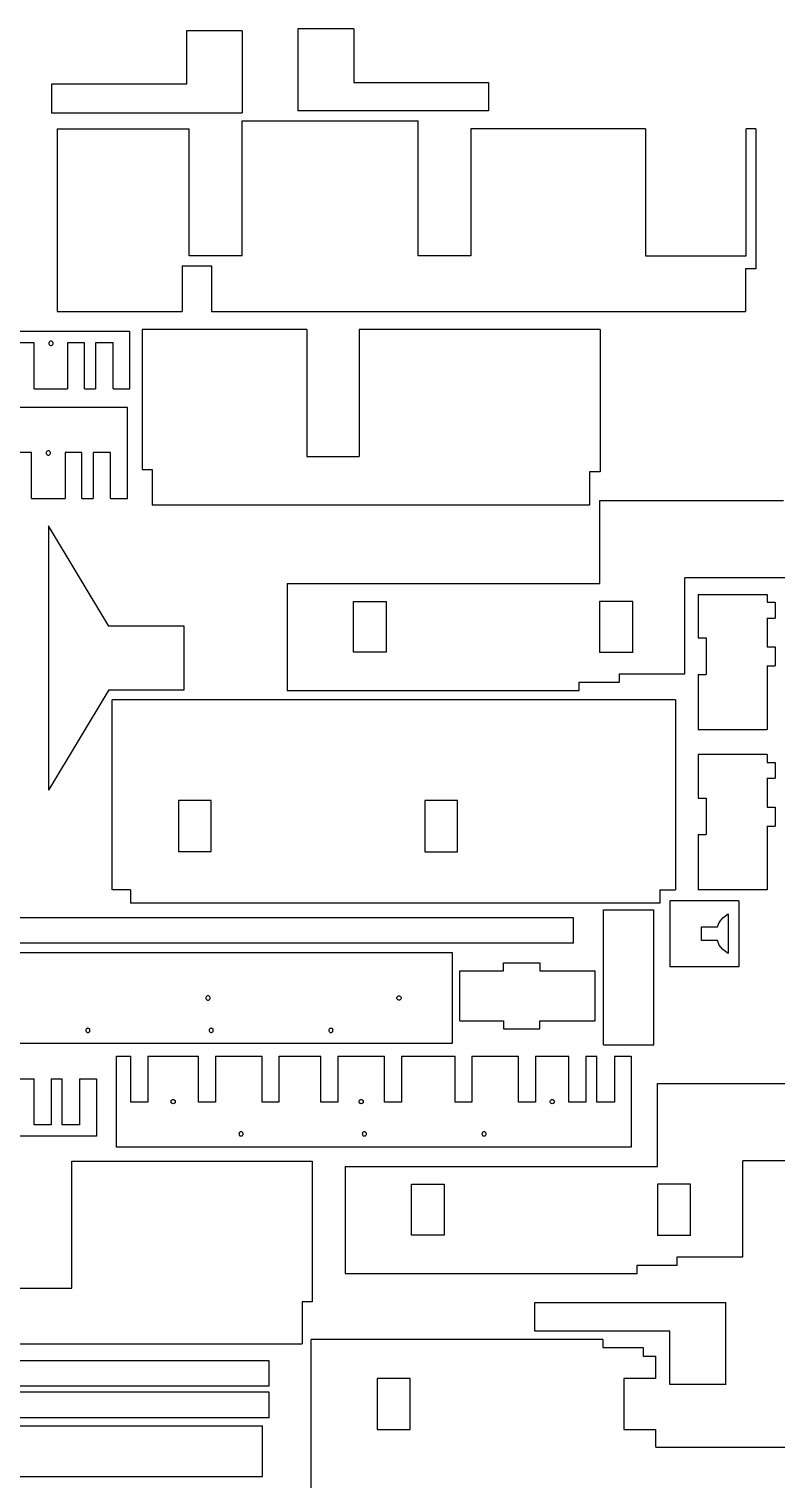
# Model space of a CAD drawing. Extents: x -2756 to 2933, y -1489 to 1592.
# Drawn here: x 1202 to 1768, y 447 to 1545 of the extents above; entities that cross this region are included whole.
import ezdxf

# ---------------------------------------------------------------- set-up
doc = ezdxf.new("R2010")
doc.units = 0
doc.layers.get('0').update_dxf_attribs({"linetype": 'CONTINUOUS'})

msp = doc.modelspace()

# ---------------------------------------------------------------- linework, layer by layer
for p, q in [((1363.7, 1543.2), (1321.4, 1543.2)), ((1321.4, 1543.2), (1321.4, 1502.8)), ((1363.7, 1543.2), (1363.7, 1481.2)), ((1448.2, 1544.6), (1405.8, 1544.6)), ((1405.8, 1544.6), (1405.8, 1482.6)), ((1448.2, 1544.6), (1448.2, 1504.2)), ((1448.2, 1504.2), (1550.3, 1504.2)), ((1550.3, 1504.2), (1550.3, 1482.6)), ((1219.2, 1502.8), (1219.2, 1481.2)), ((1321.4, 1502.8), (1219.2, 1502.8)), ((1550.3, 1482.6), (1405.8, 1482.6)), ((1219.2, 1481.2), (1363.7, 1481.2)), ((1363.7, 1372.9), (1363.7, 1475)), ((1363.7, 1475), (1496.9, 1475)), ((1496.9, 1372.8), (1496.9, 1475)), ((1223.5, 1469), (1323.6, 1469)), ((1223.5, 1469), (1223.5, 1330.6)), ((1323.6, 1372.9), (1323.6, 1469)), ((1669.1, 1469), (1536.7, 1469)), ((1536.7, 1469), (1536.7, 1372.8)), ((1669.1, 1469), (1669.1, 1372.9)), ((1752.6, 1469), (1745.3, 1469)), ((1745.3, 1372.9), (1745.3, 1469)), ((1752.6, 1469), (1752.6, 1363.1)), ((1363.7, 1372.9), (1323.6, 1372.9)), ((1536.7, 1372.8), (1496.9, 1372.8)), ((1669.1, 1372.9), (1745.3, 1372.9)), ((1318.3, 1365.2), (1340.5, 1365.2)), ((1318.3, 1365.2), (1318.3, 1330.6)), ((1340.5, 1365.2), (1340.5, 1330.6)), ((1744.8, 1363.1), (1744.8, 1330.6)), ((1752.6, 1363.1), (1744.8, 1363.1)), ((1223.5, 1330.6), (1318.3, 1330.6)), ((1340.5, 1330.6), (1744.8, 1330.6)), ((1278.7, 1315.6), (888.8, 1315.6)), ((1206.2, 1307), (1193.4, 1307)), ((1206.2, 1272.1), (1206.2, 1307)), ((1217.5, 1307.4), (1217.3, 1307)), ((1217.3, 1307), (1217.3, 1306.6)), ((1217.3, 1306.6), (1217.3, 1306.2)), ((1217.7, 1307.7), (1217.5, 1307.4)), ((1218.1, 1308), (1217.7, 1307.7)), ((1218.4, 1308.1), (1218.1, 1308)), ((1218.9, 1308.2), (1218.4, 1308.1)), ((1219.3, 1308.1), (1218.9, 1308.2)), ((1219.7, 1308), (1219.3, 1308.1)), ((1220, 1307.7), (1219.7, 1308)), ((1220.2, 1307.4), (1220, 1307.7)), ((1220.4, 1307), (1220.2, 1307.4)), ((1220.5, 1306.6), (1220.4, 1307)), ((1220.4, 1306.2), (1220.5, 1306.6)), ((1231.5, 1307), (1231.5, 1272.1)), ((1244.3, 1307), (1231.5, 1307)), ((1244.3, 1272.1), (1244.3, 1307)), ((1252.7, 1307), (1252.7, 1272.1)), ((1265.9, 1307), (1252.7, 1307)), ((1265.9, 1272.1), (1265.9, 1307)), ((1278.7, 1272.1), (1278.7, 1315.6)), ((1287.8, 1317), (1287.8, 1211)), ((1412.5, 1317), (1287.8, 1317)), ((1412.5, 1317), (1412.5, 1220.8)), ((1452.3, 1317), (1452.3, 1220.8)), ((1634.8, 1317), (1452.3, 1317)), ((1634.8, 1317), (1634.8, 1209.4)), ((1217.3, 1306.2), (1217.5, 1305.8)), ((1217.5, 1305.8), (1217.7, 1305.4)), ((1217.7, 1305.4), (1218.1, 1305.2)), ((1218.1, 1305.2), (1218.4, 1305)), ((1218.4, 1305), (1218.9, 1305)), ((1218.9, 1305), (1219.3, 1305)), ((1219.3, 1305), (1219.7, 1305.2)), ((1219.7, 1305.2), (1220, 1305.4)), ((1220, 1305.4), (1220.2, 1305.8)), ((1220.2, 1305.8), (1220.4, 1306.2)), ((1206.2, 1272.1), (1231.5, 1272.1)), ((1244.3, 1272.1), (1252.7, 1272.1)), ((1265.9, 1272.1), (1278.7, 1272.1)), ((1276.7, 1258), (886.8, 1258)), ((1276.7, 1189.1), (1276.7, 1258)), ((1204.2, 1224), (1191.4, 1224)), ((1204.2, 1189.1), (1204.2, 1224)), ((1215.5, 1224.4), (1215.3, 1224)), ((1215.3, 1224), (1215.3, 1223.6)), ((1215.3, 1223.6), (1215.3, 1223.2)), ((1215.3, 1223.2), (1215.5, 1222.8)), ((1215.7, 1224.7), (1215.5, 1224.4)), ((1215.5, 1222.8), (1215.7, 1222.4)), ((1216.1, 1225), (1215.7, 1224.7)), ((1215.7, 1222.4), (1216.1, 1222.2)), ((1216.4, 1225.1), (1216.1, 1225)), ((1216.1, 1222.2), (1216.4, 1222)), ((1216.9, 1225.2), (1216.4, 1225.1)), ((1216.4, 1222), (1216.9, 1222)), ((1217.3, 1225.1), (1216.9, 1225.2)), ((1216.9, 1222), (1217.3, 1222)), ((1217.7, 1225), (1217.3, 1225.1)), ((1217.3, 1222), (1217.7, 1222.2)), ((1218, 1224.7), (1217.7, 1225)), ((1217.7, 1222.2), (1218, 1222.4)), ((1218.2, 1224.4), (1218, 1224.7)), ((1218, 1222.4), (1218.2, 1222.8)), ((1218.4, 1224), (1218.2, 1224.4)), ((1218.2, 1222.8), (1218.4, 1223.2)), ((1218.5, 1223.6), (1218.4, 1224)), ((1218.4, 1223.2), (1218.5, 1223.6)), ((1229.5, 1224), (1229.5, 1189.1)), ((1242.3, 1224), (1229.5, 1224)), ((1242.3, 1189.1), (1242.3, 1224)), ((1250.7, 1224), (1250.7, 1189.1)), ((1263.9, 1224), (1250.7, 1224)), ((1263.9, 1189.1), (1263.9, 1224)), ((1412.5, 1220.8), (1452.3, 1220.8)), ((1287.8, 1211), (1295.6, 1211)), ((1295.6, 1211), (1295.6, 1184)), ((1626.8, 1209.4), (1626.8, 1184)), ((1634.8, 1209.4), (1626.8, 1209.4)), ((1204.2, 1189.1), (1229.5, 1189.1)), ((1242.3, 1189.1), (1250.7, 1189.1)), ((1263.9, 1189.1), (1276.7, 1189.1)), ((1634.4, 1187.5), (1773.6, 1187.5)), ((1634.4, 1124.7), (1634.4, 1187.5)), ((1626.8, 1184), (1295.6, 1184)), ((1217.1, 1168.3), (1217.1, 968.3)), ((1262.6, 1092.5), (1217.1, 1168.3)), ((1397.8, 1124.7), (1634.4, 1124.7)), ((1397.8, 1124.7), (1397.8, 1043.6)), ((1812.5, 1129.1), (1698.9, 1129.1)), ((1698.9, 1056.4), (1698.9, 1129.1)), ((1448, 1111.2), (1472.8, 1111.2)), ((1448, 1072.7), (1448, 1111.2)), ((1472.8, 1111.2), (1472.8, 1072.7)), ((1634.3, 1111.2), (1634.3, 1072.4)), ((1659.4, 1111.2), (1634.3, 1111.2)), ((1659.4, 1072.4), (1659.4, 1111.2)), ((1709, 1116.5), (1761.2, 1116.5)), ((1709, 1116.5), (1709, 1083.5)), ((1761.2, 1116.5), (1761.2, 1110.5)), ((1761.2, 1110.5), (1767.2, 1110.5)), ((1767.2, 1110.5), (1767.2, 1098.5)), ((1761.2, 1098.5), (1761.2, 1076.7)), ((1761.2, 1098.5), (1767.2, 1098.5)), ((1319.8, 1092.5), (1262.6, 1092.5)), ((1319.8, 1044.1), (1319.8, 1092.5)), ((1709, 1083.5), (1715, 1083.5)), ((1715, 1083.5), (1715, 1055.9)), ((1761.2, 1076.7), (1767.2, 1076.7)), ((1767.2, 1076.7), (1767.2, 1062.3)), ((1472.8, 1072.7), (1448, 1072.7)), ((1659.4, 1072.4), (1634.3, 1072.4)), ((1649.3, 1050), (1649.3, 1056.4)), ((1649.3, 1056.4), (1698.9, 1056.4)), ((1709, 1055.9), (1709, 1014.1)), ((1709, 1055.9), (1715, 1055.9)), ((1761.2, 1062.3), (1761.2, 1014.1)), ((1761.2, 1062.3), (1767.2, 1062.3)), ((1262.6, 1044.1), (1217.1, 968.3)), ((1262.6, 1044.1), (1319.8, 1044.1)), ((1397.8, 1043.6), (1618.9, 1043.6)), ((1618.9, 1043.6), (1618.9, 1050)), ((1618.9, 1050), (1649.3, 1050)), ((1691.9, 1036.7), (1265.2, 1036.7)), ((1265.2, 892.8), (1265.2, 1036.7)), ((1691.9, 1036.7), (1691.9, 892.8)), ((1709, 1014.1), (1761.2, 1014.1)), ((1709, 995.3), (1709, 962.3)), ((1761.2, 995.3), (1709, 995.3)), ((1761.2, 995.3), (1761.2, 989.3)), ((1761.2, 989.3), (1767.2, 989.3)), ((1767.2, 989.3), (1767.2, 977.3)), ((1761.2, 977.3), (1761.2, 955.5)), ((1761.2, 977.3), (1767.2, 977.3)), ((1340.2, 960.4), (1315.4, 960.4)), ((1315.4, 960.4), (1315.4, 921.9)), ((1340.2, 921.9), (1340.2, 960.4)), ((1526.8, 960.4), (1502, 960.4)), ((1502, 960.4), (1502, 921.6)), ((1526.8, 921.6), (1526.8, 960.4)), ((1709, 962.3), (1715, 962.3)), ((1715, 962.3), (1715, 934.7)), ((1761.2, 955.5), (1767.2, 955.5)), ((1767.2, 955.5), (1767.2, 941.1)), ((1709, 934.7), (1709, 892.9)), ((1709, 934.7), (1715, 934.7)), ((1761.2, 941.1), (1761.2, 892.9)), ((1761.2, 941.1), (1767.2, 941.1)), ((1315.4, 921.9), (1340.2, 921.9)), ((1502, 921.6), (1526.8, 921.6)), ((1279.2, 892.8), (1265.2, 892.8)), ((1279.2, 892.8), (1279.2, 882.8)), ((1679.9, 892.8), (1679.9, 882.8)), ((1679.9, 892.8), (1691.9, 892.8)), ((1761.2, 892.9), (1709, 892.9)), ((1679.9, 882.8), (1279.2, 882.8)), ((1739.8, 884.5), (1687.6, 884.5)), ((1687.6, 884.5), (1687.6, 834.5)), ((1739.8, 884.5), (1739.8, 834.5)), ((1614.5, 871.5), (1165.7, 871.5)), ((1614.5, 852.3), (1614.5, 871.5)), ((1637.4, 775.3), (1637.4, 877.7)), ((1637.4, 877.7), (1675.4, 877.7)), ((1675.4, 775.3), (1675.4, 877.7)), ((1723.6, 864.8), (1725, 868.1)), ((1725, 868.1), (1727.7, 871.6)), ((1727.7, 871.6), (1731.6, 874.6)), ((1731.6, 874.6), (1731.6, 844.5)), ((1711.6, 854.3), (1711.6, 864.8)), ((1711.6, 864.8), (1723.6, 864.8)), ((1614.5, 852.3), (1165.7, 852.3)), ((1723.6, 854.3), (1711.6, 854.3)), ((1725, 851), (1723.6, 854.3)), ((1727.7, 847.5), (1725, 851)), ((1731.6, 844.5), (1727.7, 847.5)), ((1165.6, 845.3), (1522.7, 845.3)), ((1522.7, 845.3), (1522.7, 776.4)), ((1561.5, 831.5), (1561.5, 837.5)), ((1561.5, 837.5), (1589.1, 837.5)), ((1589.1, 837.5), (1589.1, 831.5)), ((1739.8, 834.5), (1687.6, 834.5)), ((1528.5, 831.5), (1561.5, 831.5)), ((1528.5, 793.5), (1528.5, 831.5)), ((1589.1, 831.5), (1630.9, 831.5)), ((1630.9, 793.5), (1630.9, 831.5)), ((1336.4, 811.6), (1336.2, 811.2)), ((1336.2, 811.2), (1336.2, 810.8)), ((1336.2, 810.8), (1336.2, 810.4)), ((1336.2, 810.4), (1336.4, 810)), ((1336.6, 811.9), (1336.4, 811.6)), ((1336.4, 810), (1336.6, 809.7)), ((1337, 812.2), (1336.6, 811.9)), ((1336.6, 809.7), (1337, 809.4)), ((1337.4, 812.4), (1337, 812.2)), ((1337, 809.4), (1337.4, 809.3)), ((1337.8, 812.4), (1337.4, 812.4)), ((1337.4, 809.3), (1337.8, 809.2)), ((1338.2, 812.4), (1337.8, 812.4)), ((1337.8, 809.2), (1338.2, 809.3)), ((1338.6, 812.2), (1338.2, 812.4)), ((1338.2, 809.3), (1338.6, 809.4)), ((1338.9, 811.9), (1338.6, 812.2)), ((1338.6, 809.4), (1338.9, 809.7)), ((1339.2, 811.6), (1338.9, 811.9)), ((1338.9, 809.7), (1339.2, 810)), ((1339.3, 811.2), (1339.2, 811.6)), ((1339.2, 810), (1339.3, 810.4)), ((1339.4, 810.8), (1339.3, 811.2)), ((1339.3, 810.4), (1339.4, 810.8)), ((1480.9, 811.2), (1481.1, 811.6)), ((1480.9, 810.8), (1480.9, 811.2)), ((1480.9, 810.4), (1480.9, 810.8)), ((1481.1, 810), (1480.9, 810.4)), ((1481.1, 811.6), (1481.3, 811.9)), ((1481.3, 809.7), (1481.1, 810)), ((1481.3, 811.9), (1481.7, 812.2)), ((1481.7, 809.4), (1481.3, 809.7)), ((1481.7, 812.2), (1482, 812.4)), ((1482, 809.3), (1481.7, 809.4)), ((1482, 812.4), (1482.5, 812.4)), ((1482.5, 809.2), (1482, 809.3)), ((1482.5, 812.4), (1482.9, 812.4)), ((1482.9, 809.3), (1482.5, 809.2)), ((1482.9, 812.4), (1483.3, 812.2)), ((1483.3, 809.4), (1482.9, 809.3)), ((1483.3, 812.2), (1483.6, 811.9)), ((1483.6, 809.7), (1483.3, 809.4)), ((1483.6, 811.9), (1483.8, 811.6)), ((1483.8, 810), (1483.6, 809.7)), ((1483.8, 811.6), (1484, 811.2)), ((1484, 810.4), (1483.8, 810)), ((1484, 811.2), (1484.1, 810.8)), ((1484.1, 810.8), (1484, 810.4)), ((1528.5, 793.5), (1561.5, 793.5)), ((1561.5, 793.5), (1561.5, 787.5)), ((1589.1, 787.5), (1589.1, 793.5)), ((1589.1, 793.5), (1630.9, 793.5)), ((1245.3, 786.8), (1245.2, 786.4)), ((1245.2, 786.4), (1245.3, 786)), ((1245.5, 787.2), (1245.3, 786.8)), ((1245.3, 786), (1245.5, 785.6)), ((1245.7, 787.5), (1245.5, 787.2)), ((1245.5, 785.6), (1245.7, 785.2)), ((1246, 787.8), (1245.7, 787.5)), ((1245.7, 785.2), (1246, 785)), ((1246.4, 787.9), (1246, 787.8)), ((1246, 785), (1246.4, 784.8)), ((1246.8, 788), (1246.4, 787.9)), ((1246.4, 784.8), (1246.8, 784.8)), ((1247.3, 787.9), (1246.8, 788)), ((1246.8, 784.8), (1247.3, 784.8)), ((1247.6, 787.8), (1247.3, 787.9)), ((1247.3, 784.8), (1247.6, 785)), ((1248, 787.5), (1247.6, 787.8)), ((1247.6, 785), (1248, 785.2)), ((1248.2, 787.2), (1248, 787.5)), ((1248, 785.2), (1248.2, 785.6)), ((1248.4, 786.8), (1248.2, 787.2)), ((1248.2, 785.6), (1248.4, 786)), ((1248.4, 786.4), (1248.4, 786.8)), ((1248.4, 786), (1248.4, 786.4)), ((1338.7, 786.8), (1338.6, 786.4)), ((1338.6, 786.4), (1338.7, 786)), ((1338.9, 787.2), (1338.7, 786.8)), ((1338.7, 786), (1338.9, 785.6)), ((1339.1, 787.5), (1338.9, 787.2)), ((1338.9, 785.6), (1339.1, 785.2)), ((1339.4, 787.8), (1339.1, 787.5)), ((1339.1, 785.2), (1339.4, 785)), ((1339.8, 787.9), (1339.4, 787.8)), ((1339.4, 785), (1339.8, 784.8)), ((1340.2, 788), (1339.8, 787.9)), ((1339.8, 784.8), (1340.2, 784.8)), ((1340.7, 787.9), (1340.2, 788)), ((1340.2, 784.8), (1340.7, 784.8)), ((1341, 787.8), (1340.7, 787.9)), ((1340.7, 784.8), (1341, 785)), ((1341.4, 787.5), (1341, 787.8)), ((1341, 785), (1341.4, 785.2)), ((1341.6, 787.2), (1341.4, 787.5)), ((1341.4, 785.2), (1341.6, 785.6)), ((1341.8, 786.8), (1341.6, 787.2)), ((1341.6, 785.6), (1341.8, 786)), ((1341.8, 786.4), (1341.8, 786.8)), ((1341.8, 786), (1341.8, 786.4)), ((1429.3, 786.8), (1429.2, 786.4)), ((1429.2, 786.4), (1429.3, 786)), ((1429.5, 787.2), (1429.3, 786.8)), ((1429.3, 786), (1429.5, 785.6)), ((1429.7, 787.5), (1429.5, 787.2)), ((1429.5, 785.6), (1429.7, 785.2)), ((1430, 787.8), (1429.7, 787.5)), ((1429.7, 785.2), (1430, 785)), ((1430.4, 787.9), (1430, 787.8)), ((1430, 785), (1430.4, 784.8)), ((1430.8, 788), (1430.4, 787.9)), ((1430.4, 784.8), (1430.8, 784.8)), ((1431.3, 787.9), (1430.8, 788)), ((1430.8, 784.8), (1431.3, 784.8)), ((1431.6, 787.8), (1431.3, 787.9)), ((1431.3, 784.8), (1431.6, 785)), ((1432, 787.5), (1431.6, 787.8)), ((1431.6, 785), (1432, 785.2)), ((1432.2, 787.2), (1432, 787.5)), ((1432, 785.2), (1432.2, 785.6)), ((1432.4, 786.8), (1432.2, 787.2)), ((1432.2, 785.6), (1432.4, 786)), ((1432.4, 786.4), (1432.4, 786.8)), ((1432.4, 786), (1432.4, 786.4)), ((1561.5, 787.5), (1589.1, 787.5)), ((1522.7, 776.4), (1165.6, 776.4)), ((1637.4, 775.3), (1675.4, 775.3)), ((1268.4, 766.9), (1279.4, 766.9)), ((1268.4, 698), (1268.4, 766.9)), ((1279.4, 732), (1279.4, 766.9)), ((1292.2, 766.9), (1292.2, 732)), ((1292.2, 766.9), (1330.6, 766.9)), ((1330.6, 732), (1330.6, 766.9)), ((1343.4, 766.9), (1343.4, 732)), ((1343.4, 766.9), (1378.7, 766.9)), ((1378.7, 732), (1378.7, 766.9)), ((1391.5, 766.9), (1391.5, 732)), ((1391.5, 766.9), (1423.3, 766.9)), ((1423.3, 732), (1423.3, 766.9)), ((1436.1, 766.9), (1436.1, 732)), ((1436.1, 766.9), (1471.4, 766.9)), ((1471.4, 732), (1471.4, 766.9)), ((1484.2, 766.9), (1484.2, 732)), ((1484.2, 766.9), (1524.9, 766.9)), ((1524.9, 732), (1524.9, 766.9)), ((1537.7, 766.9), (1537.7, 732)), ((1537.7, 766.9), (1573, 766.9)), ((1573, 732), (1573, 766.9)), ((1585.8, 766.9), (1585.8, 732)), ((1585.8, 766.9), (1611.1, 766.9)), ((1611.1, 732), (1611.1, 766.9)), ((1623.9, 766.9), (1623.9, 732)), ((1623.9, 766.9), (1632.3, 766.9)), ((1632.3, 732), (1632.3, 766.9)), ((1645.5, 766.9), (1645.5, 732)), ((1645.5, 766.9), (1658.3, 766.9)), ((1658.3, 766.9), (1658.3, 698)), ((1180.8, 749.7), (1206.1, 749.7)), ((1206.1, 714.8), (1206.1, 749.7)), ((1218.9, 749.7), (1218.9, 714.8)), ((1218.9, 749.7), (1227.3, 749.7)), ((1227.3, 714.8), (1227.3, 749.7)), ((1240.5, 749.7), (1240.5, 714.8)), ((1240.5, 749.7), (1253.3, 749.7)), ((1253.3, 749.7), (1253.3, 706.2)), ((1678.2, 746.1), (1817.4, 746.1)), ((1678.2, 683.3), (1678.2, 746.1)), ((1292.2, 732), (1279.4, 732)), ((1309.8, 732.4), (1309.9, 732.8)), ((1309.9, 732), (1309.8, 732.4)), ((1309.9, 732.8), (1310, 733.2)), ((1310, 731.6), (1309.9, 732)), ((1310, 733.2), (1310.3, 733.5)), ((1310.3, 731.3), (1310, 731.6)), ((1310.3, 733.5), (1310.6, 733.8)), ((1310.6, 731), (1310.3, 731.3)), ((1310.6, 733.8), (1311, 734)), ((1311, 730.9), (1310.6, 731)), ((1311, 734), (1311.4, 734)), ((1311.4, 730.8), (1311, 730.9)), ((1311.4, 734), (1311.8, 734)), ((1311.8, 730.9), (1311.4, 730.8)), ((1311.8, 734), (1312.2, 733.8)), ((1312.2, 731), (1311.8, 730.9)), ((1312.2, 733.8), (1312.5, 733.5)), ((1312.5, 731.3), (1312.2, 731)), ((1312.5, 733.5), (1312.8, 733.2)), ((1312.8, 731.6), (1312.5, 731.3)), ((1312.8, 733.2), (1313, 732.8)), ((1313, 732), (1312.8, 731.6)), ((1313, 732.8), (1313, 732.4)), ((1313, 732.4), (1313, 732)), ((1343.4, 732), (1330.6, 732)), ((1391.5, 732), (1378.7, 732)), ((1436.1, 732), (1423.3, 732)), ((1452.2, 732.8), (1452.4, 733.2)), ((1452.2, 732.4), (1452.2, 732.8)), ((1452.2, 732), (1452.2, 732.4)), ((1452.4, 731.6), (1452.2, 732)), ((1452.4, 733.2), (1452.6, 733.5)), ((1452.6, 731.3), (1452.4, 731.6)), ((1452.6, 733.5), (1453, 733.8)), ((1453, 731), (1452.6, 731.3)), ((1453, 733.8), (1453.4, 734)), ((1453.4, 730.9), (1453, 731)), ((1453.4, 734), (1453.8, 734)), ((1453.8, 730.8), (1453.4, 730.9)), ((1453.8, 734), (1454.2, 734)), ((1454.2, 730.9), (1453.8, 730.8)), ((1454.2, 734), (1454.6, 733.8)), ((1454.6, 731), (1454.2, 730.9)), ((1454.6, 733.8), (1454.9, 733.5)), ((1454.9, 731.3), (1454.6, 731)), ((1454.9, 733.5), (1455.2, 733.2)), ((1455.2, 731.6), (1454.9, 731.3)), ((1455.2, 733.2), (1455.3, 732.8)), ((1455.3, 732), (1455.2, 731.6)), ((1455.3, 732.8), (1455.4, 732.4)), ((1455.4, 732.4), (1455.3, 732)), ((1484.2, 732), (1471.4, 732)), ((1537.7, 732), (1524.9, 732)), ((1585.8, 732), (1573, 732)), ((1596.9, 732.8), (1597.1, 733.2)), ((1596.9, 732.4), (1596.9, 732.8)), ((1596.9, 732), (1596.9, 732.4)), ((1597.1, 731.6), (1596.9, 732)), ((1597.1, 733.2), (1597.3, 733.5)), ((1597.3, 731.3), (1597.1, 731.6)), ((1597.3, 733.5), (1597.7, 733.8)), ((1597.7, 731), (1597.3, 731.3)), ((1597.7, 733.8), (1598, 734)), ((1598, 730.9), (1597.7, 731)), ((1598, 734), (1598.5, 734)), ((1598.5, 730.8), (1598, 730.9)), ((1598.5, 734), (1598.9, 734)), ((1598.9, 730.9), (1598.5, 730.8)), ((1598.9, 734), (1599.3, 733.8)), ((1599.3, 731), (1598.9, 730.9)), ((1599.3, 733.8), (1599.6, 733.5)), ((1599.6, 731.3), (1599.3, 731)), ((1599.6, 733.5), (1599.8, 733.2)), ((1599.8, 731.6), (1599.6, 731.3)), ((1599.8, 733.2), (1600, 732.8)), ((1600, 732), (1599.8, 731.6)), ((1600, 732.8), (1600.1, 732.4)), ((1600.1, 732.4), (1600, 732)), ((1623.9, 732), (1611.1, 732)), ((1645.5, 732), (1632.3, 732)), ((1218.9, 714.8), (1206.1, 714.8)), ((1240.5, 714.8), (1227.3, 714.8)), ((1253.3, 706.2), (863.4, 706.2)), ((1361.3, 708.4), (1361.2, 708)), ((1361.2, 708), (1361.3, 707.6)), ((1361.5, 708.8), (1361.3, 708.4)), ((1361.3, 707.6), (1361.5, 707.2)), ((1361.7, 709.1), (1361.5, 708.8)), ((1361.5, 707.2), (1361.7, 706.8)), ((1362, 709.4), (1361.7, 709.1)), ((1361.7, 706.8), (1362, 706.6)), ((1362.4, 709.5), (1362, 709.4)), ((1362, 706.6), (1362.4, 706.4)), ((1362.8, 709.6), (1362.4, 709.5)), ((1362.4, 706.4), (1362.8, 706.4)), ((1363.3, 709.5), (1362.8, 709.6)), ((1362.8, 706.4), (1363.3, 706.4)), ((1363.6, 709.4), (1363.3, 709.5)), ((1363.3, 706.4), (1363.6, 706.6)), ((1364, 709.1), (1363.6, 709.4)), ((1363.6, 706.6), (1364, 706.8)), ((1364.2, 708.8), (1364, 709.1)), ((1364, 706.8), (1364.2, 707.2)), ((1364.4, 708.4), (1364.2, 708.8)), ((1364.2, 707.2), (1364.4, 707.6)), ((1364.4, 708), (1364.4, 708.4)), ((1364.4, 707.6), (1364.4, 708)), ((1454.7, 708.4), (1454.6, 708)), ((1454.6, 708), (1454.7, 707.6)), ((1454.9, 708.8), (1454.7, 708.4)), ((1454.7, 707.6), (1454.9, 707.2)), ((1455.1, 709.1), (1454.9, 708.8)), ((1454.9, 707.2), (1455.1, 706.8)), ((1455.4, 709.4), (1455.1, 709.1)), ((1455.1, 706.8), (1455.4, 706.6)), ((1455.8, 709.5), (1455.4, 709.4)), ((1455.4, 706.6), (1455.8, 706.4)), ((1456.2, 709.6), (1455.8, 709.5)), ((1455.8, 706.4), (1456.2, 706.4)), ((1456.7, 709.5), (1456.2, 709.6)), ((1456.2, 706.4), (1456.7, 706.4)), ((1457, 709.4), (1456.7, 709.5)), ((1456.7, 706.4), (1457, 706.6)), ((1457.4, 709.1), (1457, 709.4)), ((1457, 706.6), (1457.4, 706.8)), ((1457.6, 708.8), (1457.4, 709.1)), ((1457.4, 706.8), (1457.6, 707.2)), ((1457.8, 708.4), (1457.6, 708.8)), ((1457.6, 707.2), (1457.8, 707.6)), ((1457.8, 708), (1457.8, 708.4)), ((1457.8, 707.6), (1457.8, 708)), ((1545.3, 708.4), (1545.2, 708)), ((1545.2, 708), (1545.3, 707.6)), ((1545.5, 708.8), (1545.3, 708.4)), ((1545.3, 707.6), (1545.5, 707.2)), ((1545.7, 709.1), (1545.5, 708.8)), ((1545.5, 707.2), (1545.7, 706.8)), ((1546, 709.4), (1545.7, 709.1)), ((1545.7, 706.8), (1546, 706.6)), ((1546.4, 709.5), (1546, 709.4)), ((1546, 706.6), (1546.4, 706.4)), ((1546.8, 709.6), (1546.4, 709.5)), ((1546.4, 706.4), (1546.8, 706.4)), ((1547.3, 709.5), (1546.8, 709.6)), ((1546.8, 706.4), (1547.3, 706.4)), ((1547.6, 709.4), (1547.3, 709.5)), ((1547.3, 706.4), (1547.6, 706.6)), ((1548, 709.1), (1547.6, 709.4)), ((1547.6, 706.6), (1548, 706.8)), ((1548.2, 708.8), (1548, 709.1)), ((1548, 706.8), (1548.2, 707.2)), ((1548.4, 708.4), (1548.2, 708.8)), ((1548.2, 707.2), (1548.4, 707.6)), ((1548.4, 708), (1548.4, 708.4)), ((1548.4, 707.6), (1548.4, 708)), ((1658.3, 698), (1268.4, 698)), ((1234.7, 591.2), (1234.7, 687.4)), ((1234.7, 687.4), (1416.6, 687.4)), ((1416.6, 687.4), (1416.6, 580.8)), ((1441.6, 683.3), (1678.2, 683.3)), ((1441.6, 683.3), (1441.6, 602.2)), ((1856.3, 687.7), (1742.7, 687.7)), ((1742.7, 615), (1742.7, 687.7)), ((1491.8, 669.8), (1516.6, 669.8)), ((1491.8, 631.3), (1491.8, 669.8)), ((1516.6, 669.8), (1516.6, 631.3)), ((1678.1, 669.8), (1678.1, 631)), ((1703.2, 669.8), (1678.1, 669.8)), ((1703.2, 631), (1703.2, 669.8)), ((1516.6, 631.3), (1491.8, 631.3)), ((1703.2, 631), (1678.1, 631)), ((1693.1, 608.6), (1693.1, 615)), ((1693.1, 615), (1742.7, 615)), ((1662.7, 602.2), (1662.7, 608.6)), ((1662.7, 608.6), (1693.1, 608.6)), ((1441.6, 602.2), (1662.7, 602.2)), ((1194.9, 591.2), (1234.7, 591.2)), ((1416.6, 580.8), (1409, 580.8)), ((1409, 580.8), (1409, 548.9)), ((1585.4, 580.2), (1729.9, 580.2)), ((1585.4, 558.6), (1585.4, 580.2)), ((1729.9, 518.2), (1729.9, 580.2)), ((1415.8, 427.5), (1415.8, 552.2)), ((1636.9, 552.2), (1415.8, 552.2)), ((1687.6, 558.6), (1585.4, 558.6)), ((1636.9, 552.2), (1636.9, 546.2)), ((1687.6, 518.2), (1687.6, 558.6)), ((1077.8, 548.9), (1409, 548.9)), ((1636.9, 546.2), (1667.3, 546.2)), ((1667.3, 546.2), (1667.3, 539.8)), ((1667.3, 539.8), (1677, 539.8)), ((1677, 522.8), (1677, 539.8)), ((1384.1, 536.1), (935.3, 536.1)), ((1384.1, 516.9), (1384.1, 536.1)), ((1384.1, 516.9), (935.3, 516.9)), ((1490.8, 522.7), (1466, 522.7)), ((1466, 522.7), (1466, 484.2)), ((1490.8, 484.2), (1490.8, 522.7)), ((1677, 522.8), (1652.6, 522.8)), ((1652.6, 522.8), (1652.6, 484.1)), ((1729.9, 518.2), (1687.6, 518.2)), ((1384.1, 512.3), (935.3, 512.3)), ((1384.1, 493.1), (1384.1, 512.3)), ((1384.1, 493.1), (935.3, 493.1)), ((936.2, 487), (1379, 487)), ((1379, 448.6), (1379, 487)), ((1466, 484.2), (1490.8, 484.2)), ((1652.6, 484.1), (1677, 484.1)), ((1677, 470.7), (1677, 484.1)), ((1677, 470.7), (1830.5, 470.7)), ((936.2, 448.6), (1379, 448.6))]:
    msp.add_line(p, q)

doc.saveas('drawing.dxf')
